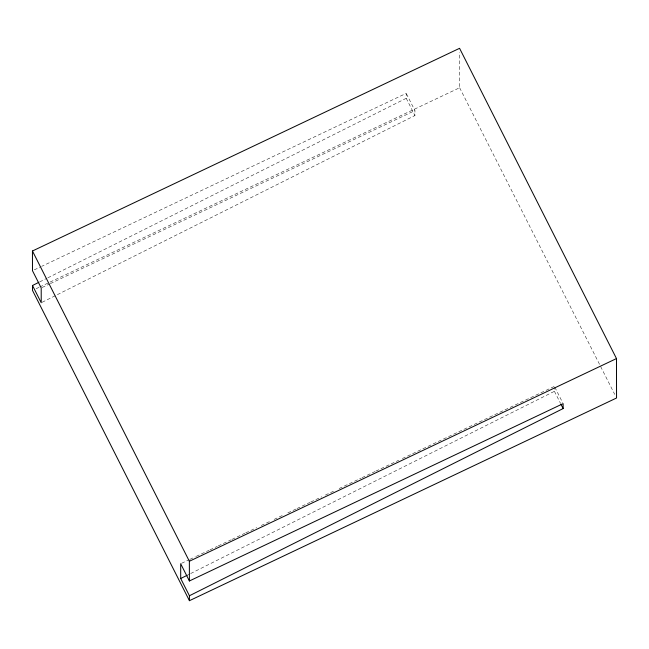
<?xml version="1.0" encoding="UTF-8"?>
<svg xmlns="http://www.w3.org/2000/svg" width="649" height="649" viewBox="0 0 649 649"><rect width="100%" height="100%" fill="white"/><g stroke="black" fill="none" stroke-linecap="round" stroke-linejoin="round"><path stroke-width="0.49" stroke-dasharray="3.25 2.43" d="M39.751 281.877L46.988 278.251M47.896 277.796L406.225 98.291L406.217 93.359L41.641 266.366M42.136 302.28L414.938 115.53L414.93 110.598L406.217 93.359M187.042 575.347L189.751 573.992M190.66 573.538L554.416 391.315L554.408 387.372M34.316 269.846L40.725 266.804M36.174 288.691L38.924 287.393M39.832 286.955L459.638 87.737L459.573 52.358M42.12 287.515L49.446 284.043M50.362 283.605L414.93 110.598M181.598 563.3L188.924 559.827M189.841 559.389L195.333 556.785M196.249 556.347L209.075 550.263M209.992 549.825L217.318 546.353M218.234 545.914L231.06 539.83M231.977 539.392L244.795 533.308M245.711 532.878L256.704 527.661M261.287 525.487L270.446 521.139M274.113 519.403L284.189 514.616M287.848 512.88L296.098 508.97M297.015 508.532L309.833 502.448M310.749 502.01L321.742 496.793M325.409 495.057L335.484 490.279M339.151 488.535L361.128 478.102M362.045 477.672L374.871 471.58M375.787 471.15L398.689 460.279M402.348 458.543L554.408 386.382M459.638 87.737L614.717 394.381M554.846 387.25L562.691 402.761M406.225 98.291L414.938 115.53M554.416 391.315L560.517 403.378"/><path stroke-width="0.97" d="M32.507 285.503L41.228 302.734L41.203 287.953L32.482 270.714L32.45 251.001L459.573 48.31L616.485 358.572L616.55 397.999L189.427 600.69L32.515 290.428L32.507 285.503L38.843 282.323M189.427 600.69L189.419 595.758L180.706 578.519L187.042 575.347M189.419 595.758L563.137 408.554L563.129 403.621L189.394 580.977L180.682 563.738L180.706 578.519M189.394 580.977L189.362 561.263L616.485 358.572M560.955 404.238L563.137 408.554M32.45 251.001L189.362 561.263"/></g></svg>
